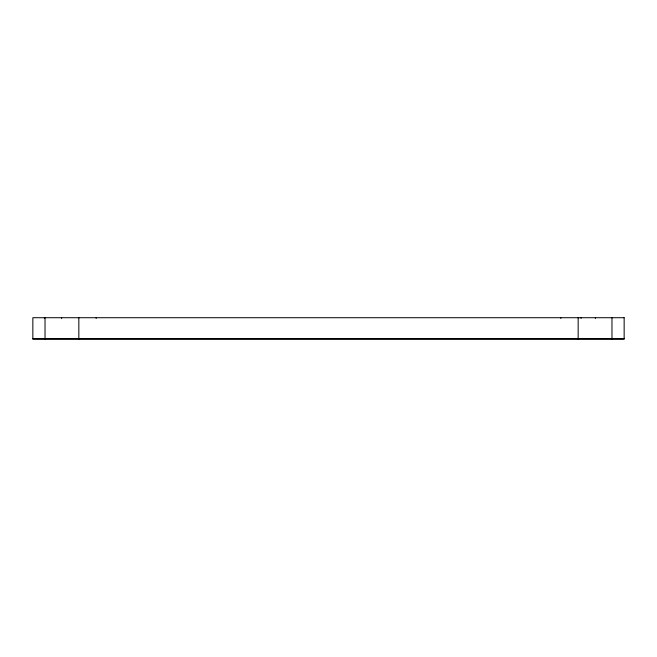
<?xml version="1.0" encoding="UTF-8"?>
<svg xmlns="http://www.w3.org/2000/svg" width="657" height="657" viewBox="0 0 657 657"><rect width="100%" height="100%" fill="white"/><g stroke="black" fill="none" stroke-linecap="round" stroke-linejoin="round"><path stroke-width="0.99" d="M32.85 338.601L624.15 338.601M611.971 317.717L611.971 339.283M595.39 317.717L595.39 318.39M581.043 317.717L581.043 318.39M578.16 317.717L578.16 339.283M560.815 317.717L560.815 318.39M96.185 317.717L96.185 318.39M78.84 317.717L78.84 339.283M61.61 317.717L61.61 318.39M45.029 317.717L45.029 339.283M44.43 317.717L44.43 318.39M624.15 317.717L32.85 317.717L32.85 339.283L624.15 339.283L624.15 317.717"/></g></svg>
